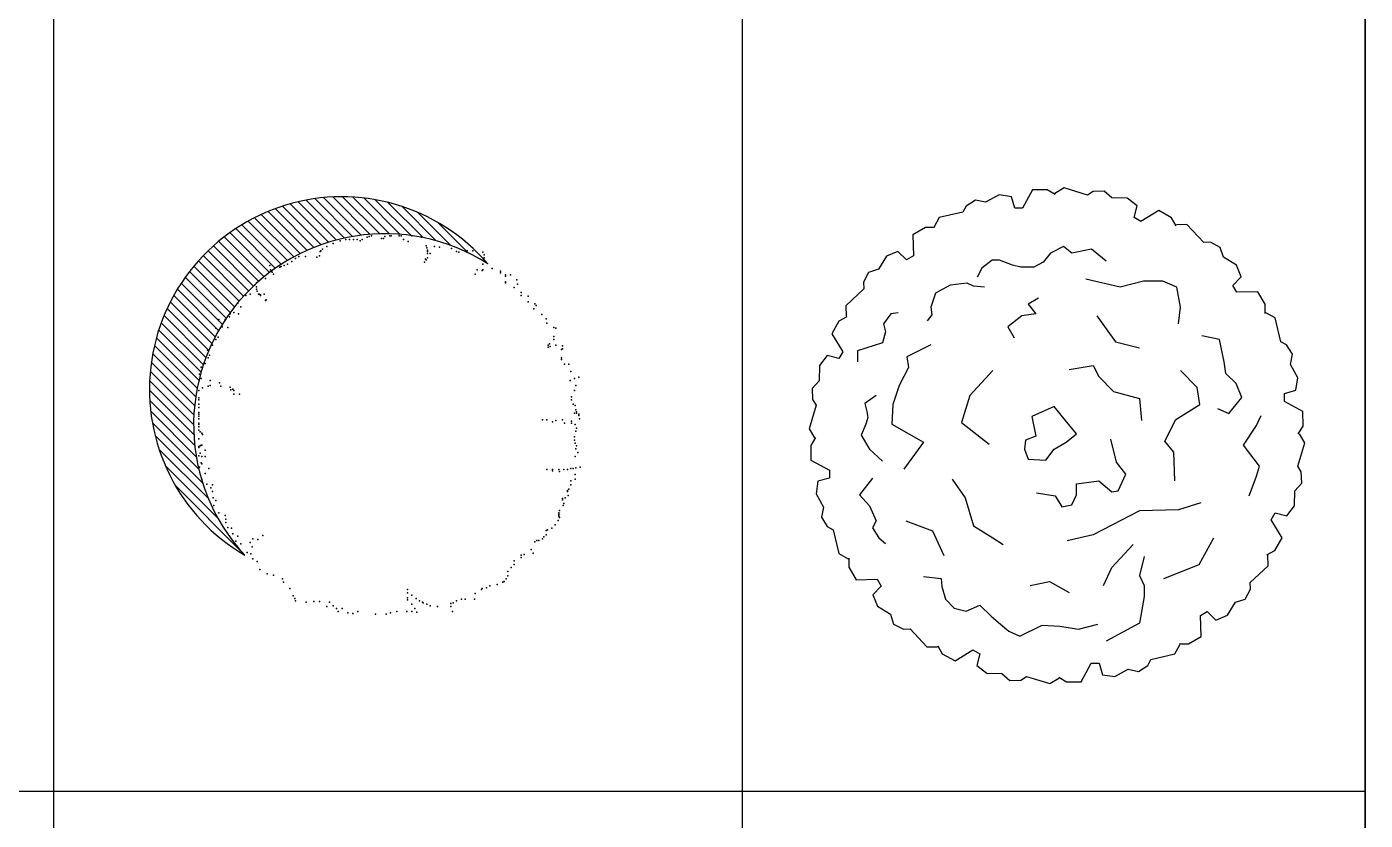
# Model space of a CAD drawing. Header units: inches. Extents: x 7658 to 73799, y 48 to 40262.
# Drawn here: x 69287 to 73799, y 22725 to 25400 of the extents above; entities that cross this region are included whole.
import ezdxf

# ---------------------------------------------------------------- set-up
doc = ezdxf.new("R2010")
doc.units = ezdxf.units.IN
doc.layers.add('www.cad-blocks.net', color=7, linetype='Continuous')
doc.styles.get("Standard").update_dxf_attribs({"font": 'arial.ttf'})

# ---------------------------------------------------------------- blocks, each defined once
blk = doc.blocks.new('A$C516926BB')
for p, q in [((57.99037719935905, 38.51941162519506), (57.99037719935859, -2.748136466834694e-06)), ((60.31176071131927, 38.51941162519506), (60.31176071131904, -2.748136466834694e-06)), ((62.41206010361475, 38.51941162519506), (62.41206010361452, -2.748136466834694e-06)), ((7.570399702672148e-07, 22.12922739924215), (62.41206010361452, 22.12922739924215))]:
    blk.add_line(p, q)
blk = doc.blocks.new('A$C5A82575F')
h = blk.add_hatch()
h.set_pattern_fill('ANSI31', color=256, scale=0.189, angle=90, style=0)
h.set_pattern_definition([(135, (-119.8795282368749, -0.04047833812319368), (-0.01670539770553219, -0.01670539770553219), [])])
edge = h.paths.add_edge_path()
edge.add_arc((0.6483814219145643, 0.7587065922223246), 0.6483823412307177, 40.62302626175415, 239.7449716058737)
edge.add_arc((0.7935131139108762, 0.6377187425923694), 0.6445181783427522, 57.426457162494785, 222.9415407232987, ccw=False)
for centre, radius, start, end in [((0.6483814219145643, 0.7587065922223246), 0.6483823412307177, 40.62302626175415, 239.7449716058737), ((0.7935131139108762, 0.6377187425923694), 0.6445181783427522, 57.42645716249482, 222.9415407232988)]:
    blk.add_arc(centre, radius, start, end)
for p in [(0.6619968105007956, 1.263382830075216), (0.6739423006117704, 1.263382830075216), (0.6883299798118969, 1.263382830075216), (0.7002754699228717, 1.263382830075216), (0.7170522471451477, 1.263382830075216), (0.7337759333001941, 1.27055028196628), (0.7409432273668699, 1.272939432596786), (0.748163612500548, 1.275381675463223), (0.7816640758780977, 1.265771980705495), (0.7888313699445462, 1.265771980705495), (0.7936095659888451, 1.272939432596786), (0.8103332521441189, 1.275381675463223), (0.8151645392554201, 1.275381675463223), (0.8414446174992918, 1.275381675463223), (0.8486119115659676, 1.275381675463223), (0.8558322966996457, 1.263382830075216), (0.8845545640326691, 1.275381675463223), (0.9156128383208397, 1.27055028196628), (0.9156128383208397, 1.27055028196628), (0.5758300085012706, 1.22271417712227), (0.5782721975906497, 1.225103327752549), (0.5830503936349487, 1.229881629013335), (0.597384981768073, 1.239438231534905), (0.6189399550346479, 1.24904792629286), (0.6428309352563701, 1.258604528814431), (0.7098318620114696, 1.258604528814431), (0.872555982854692, 1.256215378183924), (0.9323896155433431, 1.241880474401569), (0.9347787135654926, 1.23465993027412), (0.9371678115876421, 1.227492478383056), (0.9371678115876421, 1.22271417712227), (0.9611118828763665, 1.239438231534905), (0.9778355690316403, 1.237049080904626), (1.018503326475638, 1.232270779643841), (1.035280103697914, 1.22271417712227), (1.04244739776459, 1.220325026491764), (1.071169665097614, 1.225103327752549), (1.090335540342267, 1.225103327752549), (1.123836003719816, 1.220325026491764), (0.405991684658602, 1.174878072278261), (0.453826736169276, 1.174878072278261), (0.4657722262800235, 1.179656373539046), (0.48015990548015, 1.189212976060617), (0.4921053955911248, 1.198769578582187), (0.5040508857018722, 1.205937030473251), (0.5040508857018722, 1.205937030473251), (0.5256058589686745, 1.205937030473251), (0.5638845183905232, 1.203547879842972), (0.5734409104791212, 1.208379273339915), (0.9276114194990441, 1.18682382543011), (0.9276114194990441, 1.18682382543011), (0.9300005175211936, 1.196380427951681), (0.9323896155433431, 1.193991277321402), (0.9371678115876421, 1.215546725230979), (0.9371678115876421, 1.201158729212466), (0.94672420367624, 1.215546725230979), (1.123836003719816, 1.179656373539046), (1.128614199764115, 1.210768423970194), (1.128614199764115, 1.201158729212466), (1.128614199764115, 1.201158729212466), (0.3916040054584755, 1.131767176458652), (0.4083807826807515, 1.160490076259521), (0.4131589787252778, 1.153322624368457), (0.4179371747695768, 1.146155172477165), (0.4394390569691495, 1.170046678781091), (0.4442703440804507, 1.172488921647755), (1.097502834408715, 1.146155172477165), (1.104670128475163, 1.160490076259521), (1.121393814630437, 1.158100925629242), (1.123836003719816, 1.160490076259521), (1.154894278007987, 1.165268377520306), (1.183616545341238, 1.155711774998736), (1.183616545341238, 1.15093347373795), (1.200393322563514, 1.143766021846886), (1.200393322563514, 1.138987720586101), (1.217117008718787, 1.143766021846886), (0.3557144440587763, 1.110264820785233), (0.3604926401030752, 1.117432272676297), (0.3604926401030752, 1.103097368893941), (0.3604926401030752, 1.095876824766492), (0.3628817381252247, 1.088709372875428), (1.200393322563514, 1.119821423306803), (1.200393322563514, 1.117432272676297), (1.229115589896765, 1.100655126027277), (1.238671981985362, 1.126988875197867), (1.241061080007512, 1.112653971415511), (1.253006570118259, 1.083931071614643), (0.2982699093925021, 1.048040719922483), (0.3006590074146516, 1.057597322444053), (0.324603078703376, 1.074374469093073), (0.3389907579037299, 1.079152770353858), (0.3676599341697511, 1.079152770353858), (0.3700490321919006, 1.079152770353858), (0.3748803193034291, 1.076763619723351), (0.3748803193034291, 1.074374469093073), (0.3868258094141765, 1.079152770353858), (0.3916040054584755, 1.057597322444053), (0.393993103480625, 1.059986473074559), (1.253006570118259, 1.074374469093073), (1.276950641407211, 1.071985318462566), (1.276950641407211, 1.052819021183268), (1.298505614674013, 1.045651569292204), (1.303283810718312, 1.040873268031419), (0.2336580806595521, 0.9929840709510245), (0.255213053926127, 0.9929840709510245), (0.2696007331264809, 1.002593765708752), (0.2719898311486304, 1.012150368230323), (0.2839353212593778, 1.016928669491108), (0.3006590074146516, 1.012150368230323), (0.3078793925483296, 1.036094966770634), (1.296116516651637, 1.028874422643185), (1.322396594895508, 1.009761217600044), (1.336784274095862, 0.9953732215815307), (0.2241016885709541, 0.9643142633863135), (0.2456566618375291, 0.9690925646470987), (0.2647694460149523, 0.9667034140168198), (1.339173372118012, 0.9810383177991753), (1.363117443406736, 0.9667034140168198), (1.370284737473185, 0.9643142633863135), (0.2121561984599794, 0.9068684637845763), (0.2241016885709541, 0.9259816688277169), (0.2312689826374026, 0.9332022129549387), (1.343951568162311, 0.9068684637845763), (1.34872976420661, 0.9116467650453615), (1.363117443406736, 0.9355913635854449), (1.363117443406736, 0.9259816688277169), (1.370284737473185, 0.9068684637845763), (1.391786619672757, 0.90447931315407), (0.1953794212377034, 0.8900913171355569), (0.1977685192598528, 0.8638106602011248), (0.2025998063713814, 0.8733672627226952), (1.343951568162311, 0.8997010118932849), (1.351118862228759, 0.9020901625237912), (1.389397521650608, 0.8924804677658358), (1.389397521650608, 0.8638106602011248), (1.389397521650608, 0.858979266704182), (1.391786619672757, 0.8949227106324997), (0.1738775390381306, 0.8326986097699773), (0.1810448331045791, 0.8422552122915477), (0.1882121271712549, 0.8446443629218265), (1.399007004806435, 0.8422552122915477), (1.41334159293956, 0.8422552122915477), (1.420508887006008, 0.8183106137512368), (1.420508887006008, 0.8183106137512368), (0.1690993429938317, 0.8087540112296665), (0.1738775390381306, 0.794419107447311), (0.1977685192598528, 0.7680853582769487), (0.2049889043935309, 0.7871985633200893), (0.2049889043935309, 0.7704745089072276), (0.2361002697489312, 0.7800311114287979), (0.2408784657932301, 0.7680853582769487), (1.418119788983859, 0.7871985633200893), (1.432507468183985, 0.794419107447311), (1.437285664228284, 0.7704745089072276), (1.446842056317109, 0.7991974087080962), (0.1667102449716822, 0.7536973622582082), (0.1667102449716822, 0.7298058559542824), (0.1667102449716822, 0.7226384040632183), (0.1786557350824296, 0.7633070570161635), (0.2719898311486304, 0.7656962076464424), (0.2743789291707799, 0.7560865128887144), (0.2815462232372283, 0.7585287557553784), (0.2839353212593778, 0.7536973622582082), (0.2839353212593778, 0.741751609106359), (0.3030481054368011, 0.741751609106359), (1.422897985028158, 0.7321950065847886), (1.422897985028158, 0.7226384040632183), (1.432507468183985, 0.7536973622582082), (0.1667102449716822, 0.7082504080447052), (0.1667102449716822, 0.6963046548926286), (0.1667102449716822, 0.6795275082436092), (1.427676181072457, 0.7082504080447052), (1.432507468183985, 0.6771383576133303), (1.434896566206135, 0.70347210678392), (1.437285664228284, 0.6891372030015646), (1.439674762250434, 0.6819166588741155), (1.439674762250434, 0.6771383576133303), (0.1667102449716822, 0.674749206982824), (0.1667102449716822, 0.66758175509176), (0.1667102449716822, 0.6580251525701897), (0.1667102449716822, 0.6436371565516765), (0.1667102449716822, 0.6388588552908914), (0.1667102449716822, 0.6316914033996), (1.324785692917658, 0.6556360019396834), (1.339173372118012, 0.6556360019396834), (1.358286156295208, 0.6484154578124617), (1.358286156295208, 0.6484154578124617), (1.370284737473185, 0.6532468513094045), (1.391786619672757, 0.6556360019396834), (1.399007004806435, 0.6436371565516765), (1.422897985028158, 0.6508046084427406), (1.422897985028158, 0.6436371565516765), (1.434896566206135, 0.6388588552908914), (1.434896566206135, 0.6388588552908914), (1.446842056317109, 0.674749206982824), (1.446842056317109, 0.6699709057220389), (1.449231154339259, 0.6580251525701897), (0.1667102449716822, 0.6197456502477507), (0.1667102449716822, 0.5910227504466548), (0.1714884410159812, 0.6149142567505805), (0.1762666370602801, 0.6101359554897954), (0.1786557350824296, 0.6053576542290102), (1.432507468183985, 0.5981902023379462), (1.437285664228284, 0.6173034073810868), (1.439674762250434, 0.6269131021388148), (0.1667102449716822, 0.5646890012762924), (0.1667102449716822, 0.5622998506457861), (0.1714884410159812, 0.5670781519065713), (0.1714884410159812, 0.5431335533664878), (0.1738775390381306, 0.5694673025370776), (0.1762666370602801, 0.5694673025370776), (0.1882121271712549, 0.5527432481242158), (1.432507468183985, 0.5862444491858696), (1.432507468183985, 0.5862444491858696), (1.434896566206135, 0.5766347544281416), (1.437285664228284, 0.557521549385001), (1.439674762250434, 0.5670781519065713), (1.44445295829496, 0.5455227039967667), (0.1667102449716822, 0.5335769508449175), (0.1738775390381306, 0.5096323523048341), (0.1762666370602801, 0.5311878002144113), (0.1762666370602801, 0.5072432016743278), (0.1882121271712549, 0.5311878002144113), (1.434896566206135, 0.5311878002144113), (0.1690993429938317, 0.4952974485224786), (0.1762666370602801, 0.4546287955695334), (0.1882121271712549, 0.473742000612674), (0.2001576172820023, 0.4905191472616934), (1.339173372118012, 0.4881299966311872), (1.339173372118012, 0.4881299966311872), (1.358286156295208, 0.4881299966311872), (1.358286156295208, 0.483351695370402), (1.358286156295208, 0.483351695370402), (1.37984112956201, 0.4881299966311872), (1.382230227584159, 0.4809625447401231), (1.396617906784286, 0.4881299966311872), (1.408563396895261, 0.4881299966311872), (1.420508887006008, 0.4905191472616934), (1.427676181072457, 0.4905191472616934), (1.434896566206135, 0.4713528499821678), (1.434896566206135, 0.4546287955695334), (1.437285664228284, 0.4929082978919723), (1.451620252361408, 0.4952974485224786), (0.1929903232155539, 0.437851648920514), (0.2073780024156804, 0.4259058957686648), (0.2121561984599794, 0.4354624982902351), (0.2121561984599794, 0.4139601426165882), (1.408563396895261, 0.4163492932470945), (1.408563396895261, 0.4139601426165882), (1.41334159293956, 0.4211275945078796), (1.420508887006008, 0.4498504943087482), (1.420508887006008, 0.4354624982902351), (0.2145452964821288, 0.3924046947067836), (0.2169343945042783, 0.3660709455364213), (0.2241016885709541, 0.3828480921852133), (1.391786619672757, 0.3900155440765047), (1.391786619672757, 0.3852372428157196), (1.394175717694907, 0.3660709455364213), (1.396617906784286, 0.3732383974274853), (1.401396102828585, 0.3924046947067836), (1.41095249491741, 0.3995721465980751), (0.2336580806595521, 0.3421794392324955), (0.255213053926127, 0.3325697444745401), (0.2576021519485039, 0.3206239913226909), (1.37745203153986, 0.3158456900619058), (1.37984112956201, 0.3421794392324955), (1.37984112956201, 0.3373480457353253), (1.37984112956201, 0.3349588951050464), (1.37984112956201, 0.3301805938442612), (1.382230227584159, 0.3493468911235595), (1.382230227584159, 0.3254022925834761), (1.382230227584159, 0.3254022925834761), (0.2576021519485039, 0.3086782381706143), (0.2647694460149523, 0.2919010915218223), (0.2767680271929294, 0.289511940891316), (1.336784274095862, 0.282344489000252), (1.341562470140161, 0.2847336396305309), (1.355897058273058, 0.289511940891316), (1.367895639451035, 0.3014576940433926), (0.2815462232372283, 0.2703456436120177), (0.2911026153258263, 0.246454137308092), (0.2982699093925021, 0.2631781917207263), (0.3078793925483296, 0.236844442550364), (0.3389907579037299, 0.2416758360473068), (0.3461580519701783, 0.2272878400287937), (0.3485471499923278, 0.253621589199156), (0.3652708361476016, 0.2512324385688771), (0.3652708361476016, 0.2512324385688771), (0.3820476133698776, 0.2655673423512326), (1.298505614674013, 0.2440649866775857), (1.305672908740462, 0.2488432879383708), (1.31284020280691, 0.2488432879383708), (1.324785692917658, 0.253621589199156), (1.329616980029186, 0.2607890410904474), (1.336784274095862, 0.2679564929815115), (0.3293812747479024, 0.208174634985653), (0.3413798559258794, 0.2033963337248679), (0.3485471499923278, 0.1866191870758485), (1.253006570118259, 0.1985649402276977), (1.253006570118259, 0.1913974883366336), (1.262616053274314, 0.2009540908582039), (1.286507033495809, 0.2177312375072233), (1.293727418629487, 0.2057854843551468), (0.3628817381252247, 0.1770625845542781), (0.3724912212810523, 0.1507288353836884), (0.3963822015027745, 0.136393931601333), (1.207560616629962, 0.1435613834926244), (1.219506106740937, 0.1578962872749798), (1.229115589896765, 0.179451735184557), (1.229115589896765, 0.179451735184557), (1.229115589896765, 0.179451735184557), (1.229115589896765, 0.1674528897965502), (0.4179371747695768, 0.1315625381043901), (0.4490485401249771, 0.1196167849523135), (0.4514376381471266, 0.1076710318004643), (1.147726983941538, 0.09567218641223008), (1.171671055230263, 0.1005035799091729), (1.190836930474916, 0.1076710318004643), (1.195615126519215, 0.1100601824307432), (1.202782420585663, 0.1196167849523135), (1.207560616629962, 0.1291733874738838), (0.4729395203464719, 0.08611558389065976), (0.4849381015246763, 0.0621709853505763), (0.4897162975689753, 0.05261438282900599), (0.4921053955911248, 0.04544693093771457), (0.8701668848325426, 0.08372643326038087), (0.8701668848325426, 0.0717806801083043), (0.8701668848325426, 0.05500353345928488), (0.8701668848325426, 0.04783608156822083), (0.8845545640326691, 0.06461322821724025), (0.8988891521657933, 0.05261438282900599), (0.9108346422765408, 0.04544693093771457), (1.035280103697914, 0.04544693093771457), (1.052003789853188, 0.05022523219849973), (1.064002371031165, 0.05022523219849973), (1.095113736386566, 0.05022523219849973), (1.097502834408715, 0.0693915294780254), (1.119004716608288, 0.08372643326038087), (1.121393814630437, 0.08611558389065976), (1.135781493830564, 0.08850473452116603), (0.527994956990824, 0.04066862967692941), (0.5543281263016979, 0.04305778030743568), (0.5734409104791212, 0.04305778030743568), (0.597384981768073, 0.02628063365841626), (0.6069413738566709, 0.04066862967692941), (0.6189399550346479, 0.02866978428892253), (0.6308854451456227, 0.01911318176735222), (0.6356636411899217, 0.009556579245781904), (0.6500513203900482, 0.01911318176735222), (0.6691641045674714, 0.004778277984996748), (0.6859408817897474, 0.002389127354490483), (0.7026645679450212, 0.009556579245781904), (0.7026645679450212, 0.009556579245781904), (0.8127223501662684, 0.004778277984996748), (0.8342773234328433, 0.009556579245781904), (0.8677777868103931, 0.009556579245781904), (0.8845545640326691, 0.03350117778586537), (0.8845545640326691, 0.009556579245781904), (0.8941109561214944, 0.01911318176735222), (0.9012782501879428, 0.007167428615275639), (0.9204441254323683, 0.04066862967692941), (0.9204441254323683, 0.04066862967692941), (0.9228332234545178, 0.03827947904665052), (0.9347787135654926, 0.03350117778586537), (0.94672420367624, 0.02866978428892253), (0.9706682749651918, 0.02628063365841626), (1.016114228453489, 0.03589032841614426), (1.016114228453489, 0.02628063365841626), (1.020945515565018, 0.009556579245781904), (1.023334613587167, 0.03827947904665052), (0.7624982006334449, -2.327578840777278e-08), (0.7983877620331441, -2.327578840777278e-08)]:
    blk.add_point(p)
at = {"width": 0.8, "flags": 9}
for tag, p in [('YSIZE', (0.7859760769883906, 0.5941571329162798)), ('XSIZE', (0.7923501250240861, 0.5877863360949505)), ('XSIZE', (0.7944734096565753, 0.5926114516739744)), ('YSIZE', (0.802198192723381, 0.5926114516739744))]:
    blk.add_attdef(tag, p, '', height=0.0002520000000000001, dxfattribs=at)
blk = doc.blocks.new('A$C1AC667D2')
for p, q in [((0.859229570063917, 1.670870279276414), (0.8286951880775177, 1.652508233367143)), ((0.9382788723710291, 1.646869273616858), (0.859229570063917, 1.670870279276414)), ((0.5608908785698077, 1.629540986804614), (0.5294025794717072, 1.609456177023048)), ((0.5950077113075167, 1.62227023340597), (0.5608908785698077, 1.629540986804614)), ((0.6401797410824202, 1.647076536078657), (0.5950077113075167, 1.62227023340597)), ((0.681979993382356, 1.641159735564543), (0.6401797410824202, 1.647076536078657)), ((0.6930135931941095, 1.602140965393119), (0.681979993382356, 1.641159735564543)), ((0.7533947712227018, 1.664673508849319), (0.7198578440804795, 1.602140965393119)), ((0.8027177483133983, 1.664816439467131), (0.7533947712227018, 1.664673508849319)), ((0.8291126387111944, 1.649008119573864), (0.8027177483133983, 1.664816439467131)), ((0.9574136917422038, 1.658773340079051), (0.9382788723710291, 1.646869273616858)), ((0.9947257635922142, 1.660423146014637), (0.9574136917422038, 1.658773340079051)), ((1.020636430717104, 1.637068072525153), (0.9947257635922142, 1.660423146014637)), ((1.072159707378432, 1.635964945892511), (1.020636430717104, 1.637068072525153)), ((1.105401387494112, 1.60994072023118), (1.072159707378432, 1.635964945892511)), ((0.5187833730228704, 1.589579543383252), (0.4383241662501405, 1.570840372823113)), ((0.5294025794717072, 1.609456177023048), (0.5187833730228704, 1.589579543383252)), ((0.7198578440804795, 1.602140965393119), (0.6930135931941095, 1.602140965393119)), ((1.095447380138921, 1.57063267409012), (1.105401387494112, 1.60994072023118)), ((1.179005285956237, 1.594596856310773), (1.118695183352656, 1.557210548682633)), ((1.221791702402015, 1.570059149292319), (1.179005285956237, 1.594596856310773)), ((0.3924104129143871, 1.537341682892247), (0.349766927039127, 1.512556412819777)), ((0.4231732184832708, 1.536848721465958), (0.3924104129143871, 1.537341682892247)), ((0.4383241662501405, 1.570840372823113), (0.4210616387110804, 1.539671183651308)), ((1.118695183352656, 1.557210548682633), (1.095447380138921, 1.57063267409012)), ((1.236746188077632, 1.543171297444587), (1.221791702402015, 1.570059149292319)), ((1.273759295570926, 1.547046017449247), (1.238134722146242, 1.546411210239967)), ((1.330217496683872, 1.486735885725921), (1.273759295570926, 1.547046017449247)), ((0.349766927039127, 1.512556412819777), (0.3519893679153938, 1.441633178073289)), ((0.2996768018854254, 1.456485498923712), (0.2605183212556312, 1.44070947226146)), ((0.3287415647016587, 1.428211052618281), (0.2996768018854254, 1.456485498923712)), ((0.813860317502531, 1.450389133013687), (0.7888061151243164, 1.420235316945536)), ((0.8576536904263321, 1.473850272832351), (0.813860317502531, 1.450389133013687)), ((0.8857967670703601, 1.450389133013687), (0.8576536904263321, 1.473850272832351)), ((0.9514868264561755, 1.46384803140495), (0.8857967670703601, 1.450389133013687)), ((1.00152658956199, 1.423618428016425), (0.9514868264561755, 1.46384803140495)), ((1.352740769594675, 1.487477699970668), (1.330217496683872, 1.486735885725921)), ((1.385878874652235, 1.470250437949744), (1.352740769594675, 1.487477699970668)), ((1.396640633876814, 1.437069017402564), (1.385878874652235, 1.470250437949744)), ((0.2605183212556312, 1.44070947226146), (0.23380134726699, 1.396640569119199)), ((0.3519893679153938, 1.441633178073289), (0.3287415647016587, 1.428211052618281)), ((0.5823320308686561, 1.400157288197761), (0.5667503762390425, 1.370003472129611)), ((0.6167901393448574, 1.426927993194795), (0.5823320308686561, 1.400157288197761)), ((0.6417757000726851, 1.426927993194795), (0.6167901393448574, 1.426927993194795)), ((0.6855690729964863, 1.410159529625162), (0.6417757000726851, 1.426927993194795)), ((0.7137121496405143, 1.403466853375903), (0.6855690729964863, 1.410159529625162)), ((0.7575055225643155, 1.403466853375903), (0.7137121496405143, 1.403466853375903)), ((0.7888061151243164, 1.420235316945536), (0.7575055225643155, 1.403466853375903)), ((1.440709537019302, 1.410352043366402), (1.396640633876814, 1.437069017402564)), ((1.456485563634033, 1.371193562784129), (1.440709537019302, 1.410352043366402)), ((0.2006199267198099, 1.385878809941914), (0.1833926646750115, 1.352740704837061)), ((0.23380134726699, 1.396640569119199), (0.2006199267198099, 1.385878809941914)), ((1.048477478402219, 1.336466544990344), (0.9326790142599748, 1.363237249987378)), ((1.126660318152062, 1.35654457373812), (1.048477478402219, 1.336466544990344)), ((1.192350377537878, 1.35654457373812), (1.126660318152062, 1.35654457373812)), ((1.239232624727492, 1.336466544990344), (1.192350377537878, 1.35654457373812)), ((1.428211117352248, 1.342128799944248), (1.456485563634033, 1.371193562784129)), ((0.1841344789434061, 1.330217431973779), (0.1238243471727856, 1.273759230836959)), ((0.1833926646750115, 1.352740704837061), (0.1841344789434061, 1.330217431973779)), ((0.4259663513689702, 1.316314970349595), (0.4103160550889697, 1.269392690712039)), ((0.4760061144750125, 1.343159221239603), (0.4259663513689702, 1.316314970349595)), ((0.5322922677628412, 1.349851897488861), (0.4760061144750125, 1.343159221239603)), ((0.5541889542246281, 1.339776110168486), (0.5322922677628412, 1.349851897488861)), ((0.5917359369666428, 1.336466544990344), (0.5541889542246281, 1.339776110168486)), ((1.251794046741679, 1.269392690712039), (1.239232624727492, 1.336466544990344)), ((1.44163324278361, 1.31888099675416), (1.428211117352248, 1.342128799944248)), ((1.512556477577618, 1.321103437606553), (1.44163324278361, 1.31888099675416)), ((1.537341747626215, 1.278459951731293), (1.512556477577618, 1.321103437606553)), ((0.1238243471727856, 1.273759230836959), (0.1244591543820661, 1.2381346573884)), ((0.4103160550889697, 1.269392690712039), (0.41347357100517, 1.242621985714777)), ((0.773155818844316, 1.299620052672935), (0.7387663520185015, 1.279468478032186)), ((0.7387663520185015, 1.279468478032186), (0.763820554396716, 1.245931550893147)), ((1.245547656559893, 1.212468169646854), (1.251794046741679, 1.269392690712039)), ((1.5368487862238, 1.247697146162409), (1.537341747626215, 1.278459951731293)), ((0.1008112153770071, 1.221791637691695), (0.07627350833490709, 1.179005221246143)), ((0.1276990671772182, 1.236746123367311), (0.1008112153770071, 1.221791637691695)), ((0.2757784204011386, 1.245931550893147), (0.2507928596733109, 1.212468169646854)), ((0.3008326227791258, 1.249314661964036), (0.2757784204011386, 1.245931550893147)), ((0.41347357100517, 1.242621985714777), (0.3978232747251695, 1.222470411074255)), ((0.7168696655564872, 1.239238874643888), (0.6699187767164858, 1.202392382326479)), ((0.763820554396716, 1.245931550893147), (0.7168696655564872, 1.239238874643888)), ((0.9702259970019895, 1.239238874643888), (1.032827182122219, 1.15208699161758)), ((1.570840437580955, 1.232546198395539), (1.539671248385275, 1.249808725934599)), ((1.589579608117219, 1.152086991598935), (1.570840437580955, 1.232546198395539)), ((0.07627350833490709, 1.179005221246143), (0.1136598159866935, 1.118695118642336)), ((0.2570392498553247, 1.185623918756846), (0.247635343757338, 1.148777426439437)), ((0.2507928596733109, 1.212468169646854), (0.2570392498553247, 1.185623918756846)), ((0.6699187767164858, 1.202392382326479), (0.6918154631785001, 1.165545890009071)), ((0.247635343757338, 1.148777426439437), (0.1632061138254812, 1.12193317554943)), ((0.4103160550889697, 1.142084750190179), (0.3289756994231539, 1.101855146801654)), ((1.032827182122219, 1.15208699161758), (1.114167537788035, 1.132008962869804)), ((1.383235392898314, 1.159490442657216), (1.323730496309508, 1.172238566258329)), ((1.398824461793538, 1.085086683232021), (1.383235392898314, 1.159490442657216)), ((1.609456241757016, 1.141467785150326), (1.589579608117219, 1.152086991598935)), ((1.629541051562228, 1.109979486076099), (1.609456241757016, 1.141467785150326)), ((0.06092964443837445, 1.105401322783791), (0.03490541875316922, 1.072159642620818)), ((0.1002376905316851, 1.095447315404726), (0.06092964443837445, 1.105401322783791)), ((0.1136598159866935, 1.118695118642336), (0.1002376905316851, 1.095447315404726)), ((0.1632061138254812, 1.12193317554943), (0.1632061138254812, 1.085086683232021)), ((0.3289756994231539, 1.101855146801654), (0.3352220896051676, 1.065008654484245)), ((1.405070851975552, 1.044857079843723), (1.398824461793538, 1.085086683232021)), ((1.622270298163812, 1.075862653314516), (1.629541051562228, 1.109979486076099)), ((0.03490541875316922, 1.072159642620818), (0.03380229212052654, 1.020636366007011)), ((0.3352220896051676, 1.065008654484245), (0.3039901386953261, 1.004627476455198)), ((0.6198790136106709, 1.054932867164098), (0.5416961738608279, 0.9711640952089056)), ((0.8763928609721461, 1.05824243234224), (0.9577332166381893, 1.071701330733504)), ((0.9577332166381893, 1.071701330733504), (0.9764723871840033, 1.034781292523348)), ((1.308080200029508, 0.9979348002059396), (1.251794046741679, 1.054932867164098)), ((1.439460318801366, 1.011320152704457), (1.405070851975552, 1.044857079843723)), ((1.647076600788978, 1.030690623586906), (1.622270298163812, 1.075862653314516)), ((0.03380229212052654, 1.020636366007011), (0.01044721860739628, 0.9947256988582467)), ((0.01044721860739628, 0.9947256988582467), (0.01209702459050277, 0.9574136270082363)), ((0.3039901386953261, 1.004627476455198), (0.2820934522333118, 0.9409367332480087)), ((0.9764723871840033, 1.034781292523348), (1.026580791940205, 0.9845494477074226)), ((1.317484106127722, 0.9409367332480087), (1.308080200029508, 0.9979348002059396)), ((1.45819948934718, 0.9643978730666731), (1.439460318801366, 1.011320152704457)), ((1.641159800322384, 0.9888903712633237), (1.647076600788978, 1.030690623586906)), ((0.01209702459050277, 0.9574136270082363), (0.02400109102882197, 0.9382788076131874)), ((0.2257386572953237, 0.9711640952089056), (0.188191674553309, 0.9443198443188976)), ((0.5416961738608279, 0.9711640952089056), (0.5135530972170272, 0.8806291011117082)), ((1.026580791940205, 0.9845494477074226), (1.114167537788035, 0.9610883078885308)), ((1.114167537788035, 0.9610883078885308), (1.120413927970048, 0.8873217773609667)), ((1.414406116423379, 0.9107829171798585), (1.45819948934718, 0.9643978730666731)), ((1.602141030127086, 0.9778567714752171), (1.641159800322384, 0.9888903712633237)), ((1.602141030127086, 0.9510125205652002), (1.602141030127086, 0.9778567714752171)), ((1.664673573606933, 0.9174755934468521), (1.602141030127086, 0.9510125205652002)), ((0.02400109102882197, 0.9382788076131874), (8.536926543456502e-08, 0.8592295053299495)), ((0.188191674553309, 0.9443198443188976), (0.1945067063854822, 0.917475593429117)), ((0.1945067063854822, 0.917475593429117), (0.1975955806512957, 0.8973975646813415)), ((0.2820934522333118, 0.9409367332480087), (0.2789359363173389, 0.8739364248624497)), ((0.8263530978663312, 0.9342440569985229), (0.7512591323825291, 0.9007806757522303)), ((0.8639000806083459, 0.8873217773609667), (0.8263530978663312, 0.9342440569985229)), ((1.236143750461679, 0.890704888432083), (1.317484106127722, 0.9409367332480087)), ((1.376927775331751, 0.9275513807492644), (1.414406116423379, 0.9107829171798585)), ((1.508307894103382, 0.8705533137913335), (1.523889548732996, 0.9040902409306)), ((1.664816504177452, 0.8681526163559283), (1.664673573606933, 0.9174755934468521)), ((8.536926543456502e-08, 0.8592295053299495), (0.01836213125488939, 0.8286951233674245)), ((0.1913491904692819, 0.8739364248624497), (0.1756988941895088, 0.8370899325450409)), ((0.1975955806512957, 0.8973975646813415), (0.1913491904692819, 0.8739364248624497)), ((0.2789359363173389, 0.8739364248624497), (0.3852618527109826, 0.8136287927261492)), ((0.5135530972170272, 0.8806291011117082), (0.6073862332466433, 0.8069361164768907)), ((0.7512591323825291, 0.9007806757522303), (0.763820554396716, 0.8337068214739247)), ((0.9014470633503606, 0.8417577259301652), (0.8639000806083459, 0.8873217773609667)), ((1.198596767719891, 0.8169383579042915), (1.236143750461679, 0.890704888432083)), ((1.464514521179581, 0.8035530054057745), (1.508307894103382, 0.8705533137913335)), ((1.649008184307831, 0.8417577259344853), (1.664816504177452, 0.8681526163559283)), ((0.02186224507181578, 0.8291125739772269), (0.006053925202195387, 0.8027176835557839)), ((0.1756988941895088, 0.8370899325450409), (0.2038419708333095, 0.7901676529072574)), ((0.3852618527109826, 0.8136287927261492), (0.3195717933251672, 0.7230937986289518)), ((0.7293624459205148, 0.8203214689754077), (0.7262735716547013, 0.7901676529072574)), ((0.763820554396716, 0.8337068214739247), (0.7293624459205148, 0.8203214689754077)), ((0.8263530978663312, 0.7901676529072574), (0.8669889548741594, 0.8136287927261492)), ((0.8669889548741594, 0.8136287927261492), (0.9014470633503606, 0.8417577259301652)), ((1.035916056388032, 0.7465549384478436), (1.017176885842218, 0.8237045800465239)), ((1.229897360279892, 0.7800918655868827), (1.198596767719891, 0.8169383579042915)), ((1.670870344010382, 0.8116407945819901), (1.652508298124985, 0.8421751765445151)), ((0.006053925202195387, 0.8027176835557839), (0.006196855772714116, 0.7533947064648601)), ((0.2038419708333095, 0.7901676529072574), (0.247635343757338, 0.7499380495187324)), ((0.7262735716547013, 0.7901676529072574), (0.7387663520185015, 0.756630725767991)), ((0.7982100212225305, 0.7533211605898487), (0.8263530978663312, 0.7901676529072574)), ((1.232986234545706, 0.6829377411331734), (1.229897360279892, 0.7800918655868827)), ((1.517643158551209, 0.7331695859490992), (1.464514521179581, 0.8035530054057745)), ((1.646869338350825, 0.7325914922985248), (1.670870344010382, 0.8116407945819901)), ((0.006196855772714116, 0.7533947064648601), (0.06872939925256105, 0.719857779346512)), ((0.7387663520185015, 0.756630725767991), (0.7982100212225305, 0.7533211605898487)), ((1.067216648948033, 0.7063988809520652), (1.035916056388032, 0.7465549384478436)), ((1.508307894103382, 0.6996326588100601), (1.517643158551209, 0.7331695859490992)), ((1.658773404789144, 0.7134566729034759), (1.646869338350825, 0.7325914922985248)), ((0.02971062905726285, 0.6819799286483885), (0.02379382859066936, 0.6401796763248058)), ((0.06872939925256105, 0.6930135284364951), (0.02971062905726285, 0.6819799286483885)), ((0.06872939925256105, 0.719857779346512), (0.06872939925256105, 0.6930135284364951)), ((0.2132458769312962, 0.6929399825608016), (0.169452504007495, 0.6360154614956173)), ((0.4822525046567989, 0.6896304173824319), (0.5260458775808274, 0.6259396741752425)), ((0.9014470633503606, 0.672861953813026), (0.9764723871840033, 0.6829377411331734)), ((0.9764723871840033, 0.6829377411331734), (1.020265760107804, 0.6460177029230181)), ((1.042162446569819, 0.6494008139941343), (1.067216648948033, 0.7063988809520652)), ((1.483253691725395, 0.632632350424501), (1.508307894103382, 0.6996326588100601)), ((1.660423210772251, 0.6761446010534655), (1.658773404789144, 0.7134566729034759)), ((0.02379382859066936, 0.6401796763248058), (0.04860013121583506, 0.5950076465971961)), ((0.169452504007495, 0.6360154614956173), (0.2038419708333095, 0.5990954232852346)), ((0.7669094286625295, 0.6427081377448758), (0.8295106137825314, 0.632632350424501)), ((0.8295106137825314, 0.632632350424501), (0.8514073002445457, 0.5957858581070923)), ((0.8857967670703601, 0.6024785343563508), (0.9014470633503606, 0.6360154614956173)), ((0.9014470633503606, 0.6360154614956173), (0.9014470633503606, 0.672861953813026)), ((1.020265760107804, 0.6460177029230181), (1.042162446569819, 0.6494008139941343)), ((1.635965010626478, 0.5987106572908942), (1.637068137259121, 0.6502339339049286)), ((1.637068137259121, 0.6502339339049286), (1.660423210772251, 0.6761446010534655)), ((0.04860013121583506, 0.5950076465971961), (0.0413293778174193, 0.5608908138356128)), ((0.2038419708333095, 0.5990954232852346), (0.2257386572953237, 0.5488635784693088)), ((0.5260458775808274, 0.6259396741752425), (0.5541889542246281, 0.5320951148996755)), ((0.8514073002445457, 0.5957858581070923), (0.8857967670703601, 0.6024785343563508)), ((1.320572980393536, 0.6091712106056093), (1.245547656559893, 0.5857100707867176)), ((1.609940784941273, 0.5654689771279209), (1.635965010626478, 0.5987106572908942)), ((0.0413293778174193, 0.5608908138356128), (0.06141418762263129, 0.5294025147613866)), ((0.2257386572953237, 0.5488635784693088), (0.2132458769312962, 0.525402438650417)), ((0.3258868251573404, 0.5488635784693088), (0.4165624452709835, 0.5153266513302697)), ((1.114167537788035, 0.5823269597156013), (0.9577332166381893, 0.5019412988315253)), ((1.245547656559893, 0.5857100707867176), (1.114167537788035, 0.5823269597156013)), ((1.557210613392954, 0.5521751812693765), (1.570632738847962, 0.5754229845069858)), ((1.59459692104474, 0.4918650786655689), (1.557210613392954, 0.5521751812693765)), ((1.570632738847962, 0.5754229845069858), (1.609940784941273, 0.5654689771279209)), ((0.06141418762263129, 0.5294025147613866), (0.08129082126242793, 0.5187833083127771)), ((0.08129082126242793, 0.5187833083127771), (0.1000299917986922, 0.438324101516173)), ((0.2132458769312962, 0.525402438650417), (0.2351425633933104, 0.4918655115113779)), ((0.4165624452709835, 0.5153266513302697), (0.4541094280129983, 0.4315578793750774)), ((0.5541889542246281, 0.5320951148996755), (0.6198790136106709, 0.4918655115113779)), ((0.9577332166381893, 0.5019412988315253), (0.8701464707903597, 0.4817897241910032)), ((0.2351425633933104, 0.4918655115113779), (0.2570392498553247, 0.4717874827636024)), ((0.6198790136106709, 0.4918655115113779), (0.6543371220868721, 0.4684043716924862)), ((1.020265760107804, 0.3913282759865524), (1.09227085132602, 0.4684043716924862)), ((1.314326590211522, 0.4014040633069271), (1.364366353317337, 0.4918655115113779)), ((1.57005921400264, 0.4490786622200176), (1.59459692104474, 0.4918650786655689)), ((0.1000299917986922, 0.438324101516173), (0.131199180994372, 0.4210615739771129)), ((0.1340216431558474, 0.4231731537493033), (0.1335286817534325, 0.3924103481804195)), ((1.129749192417648, 0.4281747683039612), (1.114167537788035, 0.3644840250965444)), ((1.543171362202429, 0.4341241765444011), (1.57005921400264, 0.4490786622200176)), ((1.547046082206862, 0.3971110690747537), (1.546411274997581, 0.432735642523312)), ((0.1335286817534325, 0.3924103481804195), (0.1583139518022563, 0.3497668623051595)), ((0.3852618527109826, 0.3611744599184021), (0.4447055219147842, 0.3544817836691436)), ((0.9921226834640038, 0.3310206438502519), (1.020265760107804, 0.3913282759865524)), ((1.114167537788035, 0.3644840250965444), (1.129749192417648, 0.3310206438502519)), ((1.195439251803691, 0.3544817836691436), (1.314326590211522, 0.4014040633069271)), ((1.486735950436241, 0.3406528679379335), (1.547046082206862, 0.3971110690747537)), ((0.1583139518022563, 0.3497668623051595), (0.229237186596265, 0.3519893031577794)), ((0.2426593120273992, 0.3287414999674638), (0.2143848657456147, 0.2996767371275837)), ((0.229237186596265, 0.3519893031577794), (0.2426593120273992, 0.3287414999674638)), ((0.4447055219147842, 0.3544817836691436), (0.4478630378309845, 0.327637532779363)), ((0.4478630378309845, 0.327637532779363), (0.460355818195012, 0.2840983642126957)), ((0.7450127422005153, 0.3310206438502519), (0.8107028015863307, 0.3444059963487689)), ((0.8107028015863307, 0.3444059963487689), (0.8763928609721461, 0.3075595040315875)), ((1.129749192417648, 0.3310206438502519), (1.129749192417648, 0.2941006056400965)), ((1.470250502659837, 0.2849914899697978), (1.487477764704636, 0.3181295950746517)), ((1.487477764704636, 0.3181295950746517), (1.486735950436241, 0.3406528679379335)), ((0.2143848657456147, 0.2996767371275837), (0.2301608923605727, 0.260518256545538)), ((0.460355818195012, 0.2840983642126957), (0.4884988948388127, 0.2538710022515716)), ((1.129749192417648, 0.2941006056400965), (1.114167537788035, 0.2036391574356458)), ((1.410352108124016, 0.230160827650252), (1.437069082112657, 0.2742297307927402)), ((1.437069082112657, 0.2742297307927402), (1.470250502659837, 0.2849914899697978)), ((0.2301608923605727, 0.260518256545538), (0.2742297955028334, 0.2338012825091482)), ((0.2742297955028334, 0.2338012825091482), (0.2849915547274122, 0.2006198619619681)), ((0.4884988948388127, 0.2538710022515716), (0.5292033934970277, 0.2438687608241707)), ((0.5292033934970277, 0.2438687608241707), (0.5760856406866424, 0.2639467895719463)), ((0.5760856406866424, 0.2639467895719463), (0.6136326234286571, 0.2271002972545375)), ((0.6136326234286571, 0.2271002972545375), (0.644933215988658, 0.2002560463647569)), ((1.318881061464253, 0.2292371218384233), (1.342128864678216, 0.2426592472934317)), ((1.32110350234052, 0.1583138870919356), (1.318881061464253, 0.2292371218384233)), ((1.342128864678216, 0.2426592472934317), (1.371193627494222, 0.2143848009880003)), ((1.371193627494222, 0.2143848009880003), (1.410352108124016, 0.230160827650252)), ((0.2849915547274122, 0.2006198619619681), (0.3181296597849723, 0.183392599941044)), ((0.3181296597849723, 0.183392599941044), (0.3406529326957752, 0.1841344141857917)), ((0.3406529326957752, 0.1841344141857917), (0.3971111338087212, 0.1238242824624649)), ((0.644933215988658, 0.2002560463647569), (0.6730762926326861, 0.1767949065458652)), ((0.7106232753747008, 0.1600264429762319), (0.7857172408585029, 0.1969464811863872)), ((0.7857172408585029, 0.1969464811863872), (0.8450922684121451, 0.193563370115271)), ((0.8450922684121451, 0.193563370115271), (0.9076934535323744, 0.1834875827951237)), ((0.9076934535323744, 0.1834875827951237), (0.9733835129181898, 0.2002560463647569)), ((1.114167537788035, 0.2036391574356458), (1.00152658956199, 0.1433315252993452)), ((0.6730762926326861, 0.1767949065458652), (0.7106232753747008, 0.1600264429762319)), ((1.27846001646526, 0.1335286170194649), (1.32110350234052, 0.1583138870919356)), ((0.3971111338087212, 0.1238242824624649), (0.4327357072334053, 0.1244590896717455)), ((0.4341242413022428, 0.127699002467125), (0.449078726977632, 0.1008111506193927)), ((0.449078726977632, 0.1008111506193927), (0.4918651434234107, 0.07627344360093957)), ((0.4918651434234107, 0.07627344360093957), (0.5521752460269909, 0.1136597512290791)), ((0.5521752460269909, 0.1136597512290791), (0.5754230492409533, 0.1002376258215918)), ((0.5754230492409533, 0.1002376258215918), (0.5654690418855353, 0.0609295796805327)), ((1.152087056356777, 0.0812907565284604), (1.232546263129507, 0.1000299270885989)), ((1.232546263129507, 0.1000299270885989), (1.249808790668567, 0.1311991162604045)), ((1.247697210896376, 0.1340215784457541), (1.27846001646526, 0.1335286170194649)), ((0.5654690418855353, 0.0609295796805327), (0.5987107220012149, 0.0349053540192017)), ((0.9174756581569454, 0.006196791062393459), (0.9510125852991678, 0.06872933451859353)), ((0.9510125852991678, 0.06872933451859353), (0.9778568361855378, 0.06872933451859353)), ((0.9778568361855378, 0.06872933451859353), (0.9888904359972912, 0.02971056434716957)), ((1.030690688297227, 0.02379376383305498), (1.075862718072131, 0.04860006650574178)), ((1.075862718072131, 0.04860006650574178), (1.109979550810067, 0.04132931310709864)), ((1.109979550810067, 0.04132931310709864), (1.141467849908167, 0.06141412288866377)), ((1.141467849908167, 0.06141412288866377), (1.152087056356777, 0.0812907565284604)), ((0.5987107220012149, 0.0349053540192017), (0.650233998662543, 0.03380222738655903)), ((0.650233998662543, 0.03380222738655903), (0.676144665787433, 0.01044715389707562)), ((0.676144665787433, 0.01044715389707562), (0.7134567376376708, 0.01209695983266101)), ((0.7134567376376708, 0.01209695983266101), (0.7325915570086181, 0.02400102629485446)), ((0.7325915570086181, 0.02400102629485446), (0.8116408593159576, 2.063529791485053e-08)), ((0.8116408593159576, 2.063529791485053e-08), (0.8421752413021295, 0.01836206654456873)), ((0.8417577906684528, 0.02186218033784826), (0.868152681066249, 0.006053860444581005)), ((0.868152681066249, 0.006053860444581005), (0.9174756581569454, 0.006196791062393459)), ((0.9888904359972912, 0.02971056434716957), (1.030690688297227, 0.02379376383305498))]:
    blk.add_line(p, q)
blk = doc.blocks.new('format')
at = {"layer": 'www.cad-blocks.net', "color": 155, "true_color": 0x546d8e}
blk.add_line((73798.75367838555, 48.18065515328431), (73798.75367838544, 40261.70673298222), dxfattribs=at)

msp = doc.modelspace()

# ---------------------------------------------------------------- block references
msp.add_blockref('format', (0, 0))
at = {"xscale": 1000, "yscale": 1000, "zscale": 1000}
for name, p in [('A$C5A82575F', (69700.8626711175, 23419.6595658646)), ('A$C1AC667D2', (71924.21990722485, 23185.66123250151))]:
    msp.add_blockref(name, p, dxfattribs=at)
at = {"layer": 'www.cad-blocks.net', "color": 155, "true_color": 0x546d8e, "xscale": 1000, "yscale": 1000, "zscale": 1000}
msp.add_blockref('A$C516926BB', (11386.69357477102, 694.3642668112952), dxfattribs=at)

doc.saveas('drawing.dxf')
